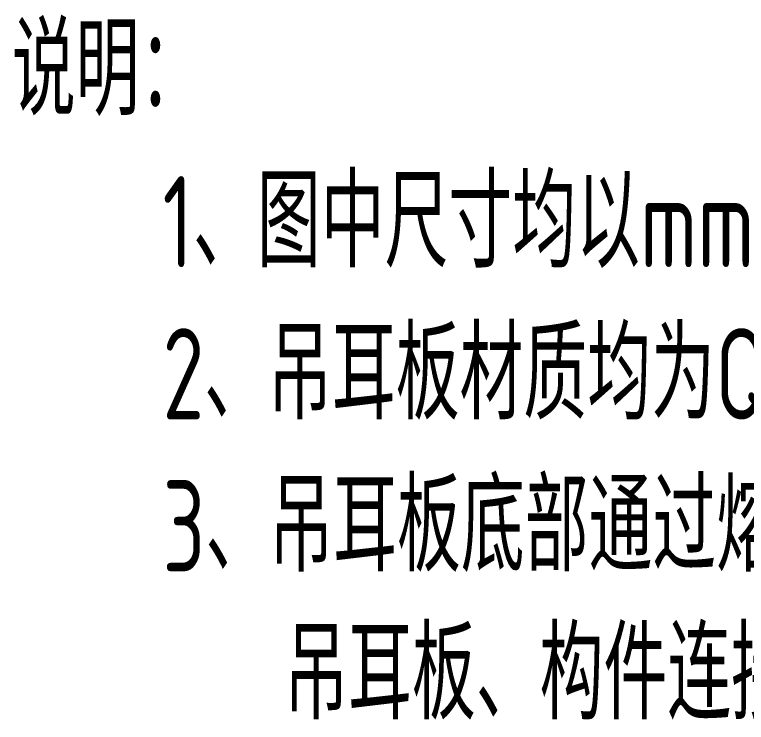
# Model space of a CAD drawing. Extents: x -129781 to 128588, y -28719 to 55661.
# Drawn here: x -24515 to -20905, y 33088 to 36578 of the extents above; entities that cross this region are included whole.
import ezdxf

# ---------------------------------------------------------------- set-up
doc = ezdxf.new("R2010")
doc.units = 0
doc.header["$LTSCALE"] = 1000
doc.layers.get('0').update_dxf_attribs({"linetype": 'CONTINUOUS'})
doc.styles.add('TSSD_NORM', font='tssdeng.shx', dxfattribs={"width": 0.7, "bigfont": 'hztxt.shx'})

msp = doc.modelspace()

# ---------------------------------------------------------------- texts
at = {"style": 'TSSD_NORM', "width": 0.7}
for s, p in [('说明：', (-24529.0229, 36081.69262)), ('1、图中尺寸均以mm计；', (-23785.0229, 35331.69262)), ('2、吊耳板材质均为Q355B；', (-23785.0229, 34581.69262)), ('3、吊耳板底部通过熔透焊缝与构件连接，加劲肋通过角焊缝分别与', (-23785.0229, 33831.69262)), ('吊耳板、构件连接，焊脚尺寸不小于8mm。', (-23185.0229, 33102.69262))]:
    msp.add_text(s, height=450, dxfattribs=at).set_placement(p)

doc.saveas('drawing.dxf')
